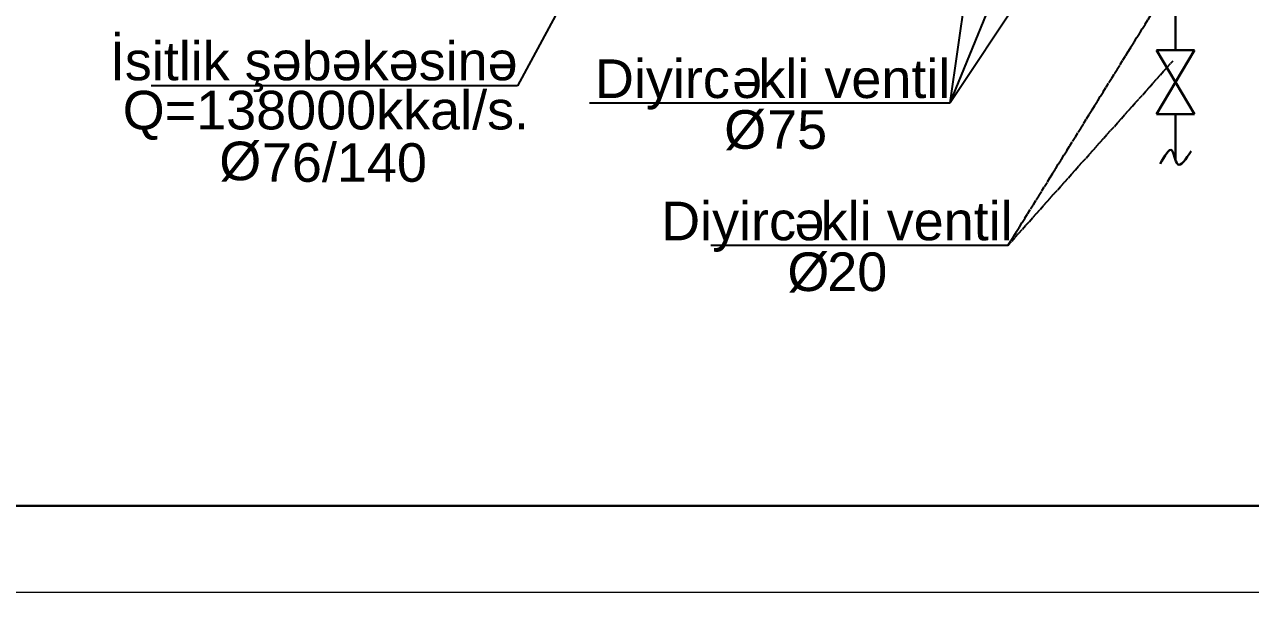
# Model space of a CAD drawing. Header units: millimetres. Extents: x 895788 to 1136524, y -21936 to 400945.
# Drawn here: x 920064 to 932761, y 264723 to 270608 of the extents above; entities that cross this region are included whole.
import ezdxf

# ---------------------------------------------------------------- set-up
doc = ezdxf.new("R2010")
doc.units = ezdxf.units.MM
doc.linetypes.add('veziyyet$0$STATIK$0$JIS_09_50', pattern=[55, 50, -1.2, 0.7, -1.2, 0.7, -1.2])
doc.layers.add('невидимка_Ном._пера__241_Ном._пера__7', color=7, linetype='Continuous', lineweight=60)
doc.layers.add('размер_Ном._пера__241_Ном._пера__7', color=7, linetype='Continuous', lineweight=60)
doc.styles.add('Standart', font='arial.ttf')

msp = doc.modelspace()

# ---------------------------------------------------------------- linework, layer by layer
at = {"color": 7}
for p, q in [((931558.501, 272674.546), (929650.539, 269796.469)), ((929650.539, 269796.469), (930059.624, 272673.657))]:
    msp.add_line(p, q, dxfattribs=at)
at = {"linetype": 'veziyyet$0$STATIK$0$JIS_09_50', "lineweight": 25}
for q in [(932192.064, 271453.204), (931958.619, 270232.627)]:
    msp.add_line((930251.551, 268322.518), q, dxfattribs=at)
for p, q in [((925655.286, 270878.454), (925169.344, 269973.165)), ((929650.539, 269796.469), (930058.743, 270792.168)), ((925169.344, 269973.165), (921375.185, 269973.165)), ((925916.605, 269796.469), (929650.539, 269796.469)), ((927171.949, 268322.518), (930251.551, 268322.518))]:
    msp.add_line(p, q)
at = {"color": 7, "linetype": 'ByBlock', "lineweight": 30}
for p, q in [((931982.917, 270878.454), (931982.917, 270341.352)), ((931982.917, 269680.355), (931982.917, 269209.367))]:
    msp.add_line(p, q, dxfattribs=at)
at = {"lineweight": 30, "ltscale": 50}
for p, q in [((932180.064, 270341.352), (931785.771, 270341.352)), ((932180.064, 269680.355), (931785.771, 270341.352)), ((932180.064, 270341.352), (931785.771, 269680.355)), ((932180.064, 269680.355), (931785.771, 269680.355))]:
    msp.add_line(p, q, dxfattribs=at)
at = {"lineweight": 30}
msp.add_open_spline([(932146.179, 269296.517), (932091.807, 269213.842), (931994.212, 269065.443), (931956.211, 269399.838), (931872.239, 269246.581), (931826.409, 269162.935)], degree=3, knots=[0, 0, 0, 0, 194.327653869, 348.81204199, 534.439347755, 534.439347755, 534.439347755, 534.439347755], dxfattribs=at)
at = {"layer": 'невидимка_Ном._пера__241_Ном._пера__7', "linetype": 'Continuous', "lineweight": 30}
msp.add_line((985670.582, 265621.904), (914676.304, 265621.904), dxfattribs=at)
at = {"layer": 'размер_Ном._пера__241_Ном._пера__7', "linetype": 'Continuous', "lineweight": 0}
msp.add_line((986569.243, 264723.242), (911081.657, 264723.242), dxfattribs=at)

# ---------------------------------------------------------------- texts
at = {"color": 7, "style": 'Standart'}
for s, p in [('İsitlik şəbəkəsinə', (920947.821, 270030.048)), ('Diyirc', (925971.913, 269846.262)), ('kli ventil', (927664.913, 269846.262)), ('ə', (927392.983, 269846.262)), ('Q=138000kkal/s.', (921080.865, 269520.802)), ('Ø', (927310.44, 269320.254)), ('75', (927755.163, 269320.254)), ('Diyirc', (926657.712, 268372.311)), ('kli ventil', (928310.521, 268372.311)), ('ə', (928038.591, 268372.311)), ('Ø', (927964.907, 267846.304)), ('20', (928377.728, 267846.304))]:
    msp.add_text(s, height=400, dxfattribs=at).set_placement(p)
at = {"style": 'Standart'}
for s, p in [('Ø', (922081.111, 268994.246)), ('76/140', (922522.578, 268978.145))]:
    msp.add_text(s, height=400, dxfattribs=at).set_placement(p)

doc.saveas('drawing.dxf')
